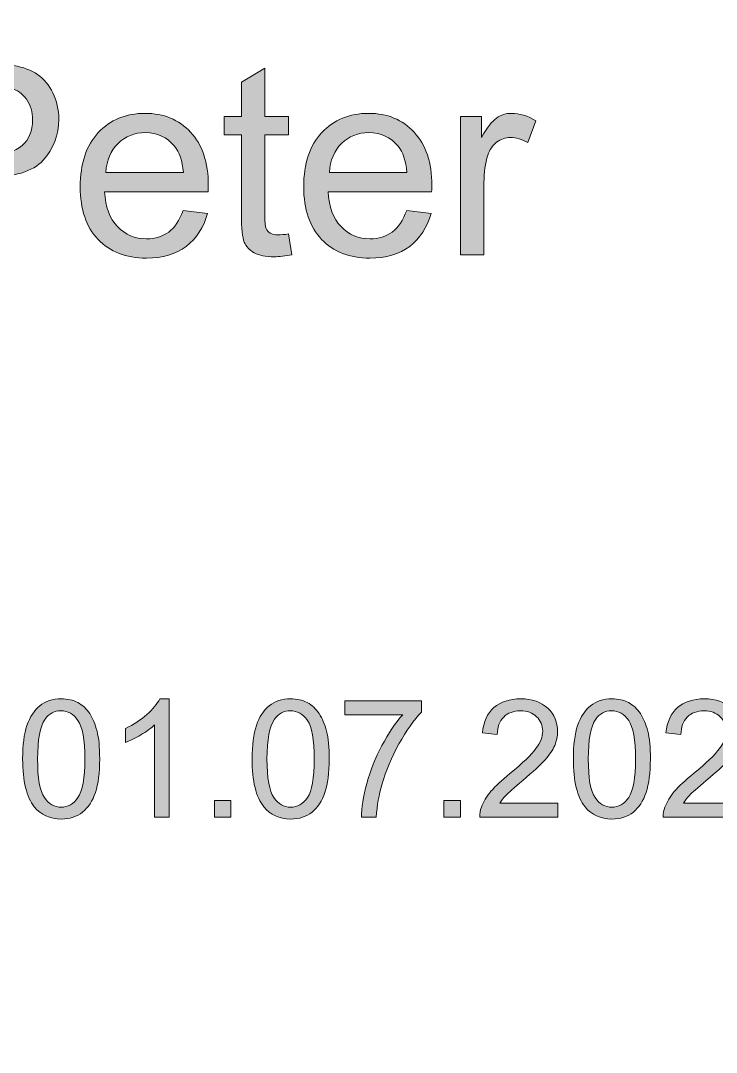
# Model space of a CAD drawing. Header units: millimetres. Extents: x 234 to 444, y 156 to 226.
# Drawn here: x 299.86 to 311.67, y 173.18 to 190.68 of the extents above; entities that cross this region are included whole.
import ezdxf

# ---------------------------------------------------------------- set-up
doc = ezdxf.new("R2010")
doc.units = ezdxf.units.MM
doc.header["$MEASUREMENT"] = 0
doc.layers.get('0').update_dxf_attribs({"lineweight": 0})

# ---------------------------------------------------------------- blocks, each defined once
blk = doc.blocks.new('Block_5')
at = {"transparency": 33554687}
h = blk.add_hatch(color=7, dxfattribs=at)
h.dxf.hatch_style = 2
edge = h.paths.add_edge_path()
edge.add_spline(control_points=[(298.457, 188.403), (298.457, 188.403), (299.298, 188.403), (299.298, 188.403), (299.576, 188.403), (299.774, 188.455), (299.891, 188.558), (300.008, 188.661), (300.066, 188.806), (300.066, 188.993), (300.066, 189.129), (300.032, 189.245), (299.963, 189.342), (299.894, 189.439), (299.804, 189.502), (299.691, 189.533), (299.619, 189.552), (299.485, 189.562), (299.289, 189.562), (299.289, 189.562), (298.457, 189.562), (298.457, 189.562), (298.457, 189.562), (298.457, 188.403), (298.457, 188.403)], knot_values=[0, 0, 0, 0, 1, 1, 1, 2, 2, 2, 3, 3, 3, 4, 4, 4, 5, 5, 5, 6, 6, 6, 7, 7, 7, 8, 8, 8, 8], degree=3, periodic=0)
edge = h.paths.add_edge_path()
edge.add_spline(control_points=[(298.026, 186.702), (298.026, 186.702), (298.026, 189.945), (298.026, 189.945), (298.026, 189.945), (299.254, 189.945), (299.254, 189.945), (299.47, 189.945), (299.635, 189.934), (299.749, 189.914), (299.909, 189.887), (300.043, 189.837), (300.151, 189.762), (300.259, 189.688), (300.346, 189.583), (300.412, 189.449), (300.477, 189.315), (300.511, 189.167), (300.511, 189.007), (300.511, 188.731), (300.422, 188.498), (300.246, 188.307), (300.07, 188.116), (299.752, 188.02), (299.291, 188.02), (299.291, 188.02), (298.457, 188.02), (298.457, 188.02), (298.457, 188.02), (298.457, 186.702), (298.457, 186.702), (298.457, 186.702), (298.026, 186.702), (298.026, 186.702)], knot_values=[0, 0, 0, 0, 1, 1, 1, 2, 2, 2, 3, 3, 3, 4, 4, 4, 5, 5, 5, 6, 6, 6, 7, 7, 7, 8, 8, 8, 9, 9, 9, 10, 10, 10, 11, 11, 11, 11], degree=3, periodic=0)
h = blk.add_hatch(color=7, dxfattribs=at)
h.dxf.hatch_style = 2
edge = h.paths.add_edge_path()
edge.add_spline(control_points=[(304.409, 187.058), (304.409, 187.058), (304.467, 186.706), (304.467, 186.706), (304.355, 186.683), (304.254, 186.671), (304.165, 186.671), (304.02, 186.671), (303.908, 186.694), (303.828, 186.739), (303.748, 186.785), (303.691, 186.845), (303.659, 186.92), (303.626, 186.994), (303.61, 187.151), (303.61, 187.39), (303.61, 187.39), (303.61, 188.741), (303.61, 188.741), (303.61, 188.741), (303.317, 188.741), (303.317, 188.741), (303.317, 188.741), (303.317, 189.051), (303.317, 189.051), (303.317, 189.051), (303.61, 189.051), (303.61, 189.051), (303.61, 189.051), (303.61, 189.633), (303.61, 189.633), (303.61, 189.633), (304.008, 189.872), (304.008, 189.872), (304.008, 189.872), (304.008, 189.051), (304.008, 189.051), (304.008, 189.051), (304.409, 189.051), (304.409, 189.051), (304.409, 189.051), (304.409, 188.741), (304.409, 188.741), (304.409, 188.741), (304.008, 188.741), (304.008, 188.741), (304.008, 188.741), (304.008, 187.368), (304.008, 187.368), (304.008, 187.254), (304.015, 187.181), (304.029, 187.149), (304.043, 187.116), (304.066, 187.09), (304.098, 187.071), (304.129, 187.052), (304.175, 187.043), (304.234, 187.043), (304.278, 187.043), (304.337, 187.048), (304.409, 187.058)], knot_values=[0, 0, 0, 0, 1, 1, 1, 2, 2, 2, 3, 3, 3, 4, 4, 4, 5, 5, 5, 6, 6, 6, 7, 7, 7, 8, 8, 8, 9, 9, 9, 10, 10, 10, 11, 11, 11, 12, 12, 12, 13, 13, 13, 14, 14, 14, 15, 15, 15, 16, 16, 16, 17, 17, 17, 18, 18, 18, 19, 19, 19, 20, 20, 20, 20], degree=3, periodic=0)
h = blk.add_hatch(color=7, dxfattribs=at)
h.dxf.hatch_style = 2
edge = h.paths.add_edge_path()
edge.add_spline(control_points=[(301.31, 188.102), (301.31, 188.102), (302.626, 188.102), (302.626, 188.102), (302.609, 188.3), (302.558, 188.448), (302.476, 188.547), (302.348, 188.7), (302.183, 188.777), (301.98, 188.777), (301.797, 188.777), (301.643, 188.715), (301.517, 188.593), (301.392, 188.471), (301.323, 188.307), (301.31, 188.102)], knot_values=[0, 0, 0, 0, 1, 1, 1, 2, 2, 2, 3, 3, 3, 4, 4, 4, 5, 5, 5, 5], degree=3, periodic=0)
edge = h.paths.add_edge_path()
edge.add_spline(control_points=[(302.622, 187.458), (302.622, 187.458), (303.035, 187.407), (303.035, 187.407), (302.97, 187.167), (302.849, 186.98), (302.673, 186.848), (302.497, 186.715), (302.272, 186.649), (301.998, 186.649), (301.653, 186.649), (301.38, 186.754), (301.177, 186.966), (300.976, 187.178), (300.875, 187.475), (300.875, 187.857), (300.875, 188.252), (300.977, 188.558), (301.181, 188.777), (301.385, 188.995), (301.65, 189.104), (301.976, 189.104), (302.291, 189.104), (302.549, 188.997), (302.748, 188.783), (302.948, 188.57), (303.048, 188.269), (303.048, 187.881), (303.048, 187.857), (303.047, 187.822), (303.046, 187.775), (303.046, 187.775), (301.287, 187.775), (301.287, 187.775), (301.302, 187.517), (301.376, 187.319), (301.507, 187.182), (301.639, 187.045), (301.803, 186.976), (302, 186.976), (302.147, 186.976), (302.272, 187.015), (302.376, 187.091), (302.479, 187.168), (302.561, 187.29), (302.622, 187.458)], knot_values=[0, 0, 0, 0, 1, 1, 1, 2, 2, 2, 3, 3, 3, 4, 4, 4, 5, 5, 5, 6, 6, 6, 7, 7, 7, 8, 8, 8, 9, 9, 9, 10, 10, 10, 11, 11, 11, 12, 12, 12, 13, 13, 13, 14, 14, 14, 15, 15, 15, 15], degree=3, periodic=0)
h = blk.add_hatch(color=7, dxfattribs=at)
h.dxf.hatch_style = 2
edge = h.paths.add_edge_path()
edge.add_spline(control_points=[(305.102, 188.102), (305.102, 188.102), (306.419, 188.102), (306.419, 188.102), (306.401, 188.3), (306.351, 188.448), (306.268, 188.547), (306.14, 188.7), (305.975, 188.777), (305.773, 188.777), (305.589, 188.777), (305.435, 188.715), (305.31, 188.593), (305.184, 188.471), (305.116, 188.307), (305.102, 188.102)], knot_values=[0, 0, 0, 0, 1, 1, 1, 2, 2, 2, 3, 3, 3, 4, 4, 4, 5, 5, 5, 5], degree=3, periodic=0)
edge = h.paths.add_edge_path()
edge.add_spline(control_points=[(306.414, 187.458), (306.414, 187.458), (306.827, 187.407), (306.827, 187.407), (306.762, 187.167), (306.641, 186.98), (306.465, 186.848), (306.289, 186.715), (306.064, 186.649), (305.79, 186.649), (305.446, 186.649), (305.172, 186.754), (304.97, 186.966), (304.768, 187.178), (304.667, 187.475), (304.667, 187.857), (304.667, 188.252), (304.769, 188.558), (304.973, 188.777), (305.178, 188.995), (305.443, 189.104), (305.768, 189.104), (306.084, 189.104), (306.341, 188.997), (306.541, 188.783), (306.741, 188.57), (306.841, 188.269), (306.841, 187.881), (306.841, 187.857), (306.84, 187.822), (306.838, 187.775), (306.838, 187.775), (305.08, 187.775), (305.08, 187.775), (305.095, 187.517), (305.168, 187.319), (305.3, 187.182), (305.431, 187.045), (305.596, 186.976), (305.793, 186.976), (305.939, 186.976), (306.064, 187.015), (306.168, 187.091), (306.271, 187.168), (306.354, 187.29), (306.414, 187.458)], knot_values=[0, 0, 0, 0, 1, 1, 1, 2, 2, 2, 3, 3, 3, 4, 4, 4, 5, 5, 5, 6, 6, 6, 7, 7, 7, 8, 8, 8, 9, 9, 9, 10, 10, 10, 11, 11, 11, 12, 12, 12, 13, 13, 13, 14, 14, 14, 15, 15, 15, 15], degree=3, periodic=0)
h = blk.add_hatch(color=7, dxfattribs=at)
h.dxf.hatch_style = 2
edge = h.paths.add_edge_path()
edge.add_spline(control_points=[(307.325, 186.702), (307.325, 186.702), (307.325, 189.051), (307.325, 189.051), (307.325, 189.051), (307.685, 189.051), (307.685, 189.051), (307.685, 189.051), (307.685, 188.695), (307.685, 188.695), (307.776, 188.862), (307.861, 188.971), (307.939, 189.024), (308.016, 189.078), (308.102, 189.104), (308.195, 189.104), (308.33, 189.104), (308.467, 189.061), (308.606, 188.976), (308.606, 188.976), (308.468, 188.607), (308.468, 188.607), (308.37, 188.664), (308.273, 188.693), (308.175, 188.693), (308.088, 188.693), (308.009, 188.667), (307.94, 188.614), (307.87, 188.562), (307.821, 188.489), (307.791, 188.396), (307.747, 188.255), (307.725, 188.1), (307.725, 187.932), (307.725, 187.932), (307.725, 186.702), (307.725, 186.702), (307.725, 186.702), (307.325, 186.702), (307.325, 186.702)], knot_values=[0, 0, 0, 0, 1, 1, 1, 2, 2, 2, 3, 3, 3, 4, 4, 4, 5, 5, 5, 6, 6, 6, 7, 7, 7, 8, 8, 8, 9, 9, 9, 10, 10, 10, 11, 11, 11, 12, 12, 12, 13, 13, 13, 13], degree=3, periodic=0)
for points, knots in [([(298.026, 186.702), (298.026, 186.702), (298.026, 189.945), (298.026, 189.945), (298.026, 189.945), (299.254, 189.945), (299.254, 189.945), (299.47, 189.945), (299.635, 189.934), (299.749, 189.914), (299.909, 189.887), (300.043, 189.837), (300.151, 189.762), (300.259, 189.688), (300.346, 189.583), (300.412, 189.449), (300.477, 189.315), (300.511, 189.167), (300.511, 189.007), (300.511, 188.731), (300.422, 188.498), (300.246, 188.307), (300.07, 188.116), (299.752, 188.02), (299.291, 188.02), (299.291, 188.02), (298.457, 188.02), (298.457, 188.02), (298.457, 188.02), (298.457, 186.702), (298.457, 186.702), (298.457, 186.702), (298.026, 186.702), (298.026, 186.702)], [0, 0, 0, 0, 1, 1, 1, 2, 2, 2, 3, 3, 3, 4, 4, 4, 5, 5, 5, 6, 6, 6, 7, 7, 7, 8, 8, 8, 9, 9, 9, 10, 10, 10, 11, 11, 11, 11]), ([(304.409, 187.058), (304.409, 187.058), (304.467, 186.706), (304.467, 186.706), (304.355, 186.683), (304.254, 186.671), (304.165, 186.671), (304.02, 186.671), (303.908, 186.694), (303.828, 186.739), (303.748, 186.785), (303.691, 186.845), (303.659, 186.92), (303.626, 186.994), (303.61, 187.151), (303.61, 187.39), (303.61, 187.39), (303.61, 188.741), (303.61, 188.741), (303.61, 188.741), (303.317, 188.741), (303.317, 188.741), (303.317, 188.741), (303.317, 189.051), (303.317, 189.051), (303.317, 189.051), (303.61, 189.051), (303.61, 189.051), (303.61, 189.051), (303.61, 189.633), (303.61, 189.633), (303.61, 189.633), (304.008, 189.872), (304.008, 189.872), (304.008, 189.872), (304.008, 189.051), (304.008, 189.051), (304.008, 189.051), (304.409, 189.051), (304.409, 189.051), (304.409, 189.051), (304.409, 188.741), (304.409, 188.741), (304.409, 188.741), (304.008, 188.741), (304.008, 188.741), (304.008, 188.741), (304.008, 187.368), (304.008, 187.368), (304.008, 187.254), (304.015, 187.181), (304.029, 187.149), (304.043, 187.116), (304.066, 187.09), (304.098, 187.071), (304.129, 187.052), (304.175, 187.043), (304.234, 187.043), (304.278, 187.043), (304.337, 187.048), (304.409, 187.058)], [0, 0, 0, 0, 1, 1, 1, 2, 2, 2, 3, 3, 3, 4, 4, 4, 5, 5, 5, 6, 6, 6, 7, 7, 7, 8, 8, 8, 9, 9, 9, 10, 10, 10, 11, 11, 11, 12, 12, 12, 13, 13, 13, 14, 14, 14, 15, 15, 15, 16, 16, 16, 17, 17, 17, 18, 18, 18, 19, 19, 19, 20, 20, 20, 20]), ([(298.457, 188.403), (298.457, 188.403), (299.298, 188.403), (299.298, 188.403), (299.576, 188.403), (299.774, 188.455), (299.891, 188.558), (300.008, 188.661), (300.066, 188.806), (300.066, 188.993), (300.066, 189.129), (300.032, 189.245), (299.963, 189.342), (299.894, 189.439), (299.804, 189.502), (299.691, 189.533), (299.619, 189.552), (299.485, 189.562), (299.289, 189.562), (299.289, 189.562), (298.457, 189.562), (298.457, 189.562), (298.457, 189.562), (298.457, 188.403), (298.457, 188.403)], [0, 0, 0, 0, 1, 1, 1, 2, 2, 2, 3, 3, 3, 4, 4, 4, 5, 5, 5, 6, 6, 6, 7, 7, 7, 8, 8, 8, 8]), ([(302.622, 187.458), (302.622, 187.458), (303.035, 187.407), (303.035, 187.407), (302.97, 187.167), (302.849, 186.98), (302.673, 186.848), (302.497, 186.715), (302.272, 186.649), (301.998, 186.649), (301.653, 186.649), (301.38, 186.754), (301.177, 186.966), (300.976, 187.178), (300.875, 187.475), (300.875, 187.857), (300.875, 188.252), (300.977, 188.558), (301.181, 188.777), (301.385, 188.995), (301.65, 189.104), (301.976, 189.104), (302.291, 189.104), (302.549, 188.997), (302.748, 188.783), (302.948, 188.57), (303.048, 188.269), (303.048, 187.881), (303.048, 187.857), (303.047, 187.822), (303.046, 187.775), (303.046, 187.775), (301.287, 187.775), (301.287, 187.775), (301.302, 187.517), (301.376, 187.319), (301.507, 187.182), (301.639, 187.045), (301.803, 186.976), (302, 186.976), (302.147, 186.976), (302.272, 187.015), (302.376, 187.091), (302.479, 187.168), (302.561, 187.29), (302.622, 187.458)], [0, 0, 0, 0, 1, 1, 1, 2, 2, 2, 3, 3, 3, 4, 4, 4, 5, 5, 5, 6, 6, 6, 7, 7, 7, 8, 8, 8, 9, 9, 9, 10, 10, 10, 11, 11, 11, 12, 12, 12, 13, 13, 13, 14, 14, 14, 15, 15, 15, 15]), ([(306.414, 187.458), (306.414, 187.458), (306.827, 187.407), (306.827, 187.407), (306.762, 187.167), (306.641, 186.98), (306.465, 186.848), (306.289, 186.715), (306.064, 186.649), (305.79, 186.649), (305.446, 186.649), (305.172, 186.754), (304.97, 186.966), (304.768, 187.178), (304.667, 187.475), (304.667, 187.857), (304.667, 188.252), (304.769, 188.558), (304.973, 188.777), (305.178, 188.995), (305.443, 189.104), (305.768, 189.104), (306.084, 189.104), (306.341, 188.997), (306.541, 188.783), (306.741, 188.57), (306.841, 188.269), (306.841, 187.881), (306.841, 187.857), (306.84, 187.822), (306.838, 187.775), (306.838, 187.775), (305.08, 187.775), (305.08, 187.775), (305.095, 187.517), (305.168, 187.319), (305.3, 187.182), (305.431, 187.045), (305.596, 186.976), (305.793, 186.976), (305.939, 186.976), (306.064, 187.015), (306.168, 187.091), (306.271, 187.168), (306.354, 187.29), (306.414, 187.458)], [0, 0, 0, 0, 1, 1, 1, 2, 2, 2, 3, 3, 3, 4, 4, 4, 5, 5, 5, 6, 6, 6, 7, 7, 7, 8, 8, 8, 9, 9, 9, 10, 10, 10, 11, 11, 11, 12, 12, 12, 13, 13, 13, 14, 14, 14, 15, 15, 15, 15]), ([(307.325, 186.702), (307.325, 186.702), (307.325, 189.051), (307.325, 189.051), (307.325, 189.051), (307.685, 189.051), (307.685, 189.051), (307.685, 189.051), (307.685, 188.695), (307.685, 188.695), (307.776, 188.862), (307.861, 188.971), (307.939, 189.024), (308.016, 189.078), (308.102, 189.104), (308.195, 189.104), (308.33, 189.104), (308.467, 189.061), (308.606, 188.976), (308.606, 188.976), (308.468, 188.607), (308.468, 188.607), (308.37, 188.664), (308.273, 188.693), (308.175, 188.693), (308.088, 188.693), (308.009, 188.667), (307.94, 188.614), (307.87, 188.562), (307.821, 188.489), (307.791, 188.396), (307.747, 188.255), (307.725, 188.1), (307.725, 187.932), (307.725, 187.932), (307.725, 186.702), (307.725, 186.702), (307.725, 186.702), (307.325, 186.702), (307.325, 186.702)], [0, 0, 0, 0, 1, 1, 1, 2, 2, 2, 3, 3, 3, 4, 4, 4, 5, 5, 5, 6, 6, 6, 7, 7, 7, 8, 8, 8, 9, 9, 9, 10, 10, 10, 11, 11, 11, 12, 12, 12, 13, 13, 13, 13]), ([(301.31, 188.102), (301.31, 188.102), (302.626, 188.102), (302.626, 188.102), (302.609, 188.3), (302.558, 188.448), (302.476, 188.547), (302.348, 188.7), (302.183, 188.777), (301.98, 188.777), (301.797, 188.777), (301.643, 188.715), (301.517, 188.593), (301.392, 188.471), (301.323, 188.307), (301.31, 188.102)], [0, 0, 0, 0, 1, 1, 1, 2, 2, 2, 3, 3, 3, 4, 4, 4, 5, 5, 5, 5]), ([(305.102, 188.102), (305.102, 188.102), (306.419, 188.102), (306.419, 188.102), (306.401, 188.3), (306.351, 188.448), (306.268, 188.547), (306.14, 188.7), (305.975, 188.777), (305.773, 188.777), (305.589, 188.777), (305.435, 188.715), (305.31, 188.593), (305.184, 188.471), (305.116, 188.307), (305.102, 188.102)], [0, 0, 0, 0, 1, 1, 1, 2, 2, 2, 3, 3, 3, 4, 4, 4, 5, 5, 5, 5])]:
    blk.add_open_spline(points, degree=3, knots=knots)
blk = doc.blocks.new('Block_4')
blk.add_blockref('Block_5', (0, 0))
blk = doc.blocks.new('Block_9')
at = {"transparency": 33554687}
h = blk.add_hatch(color=7, dxfattribs=at)
h.dxf.hatch_style = 2
edge = h.paths.add_edge_path()
edge.add_spline(control_points=[(300.151, 178.153), (300.151, 177.825), (300.19, 177.607), (300.267, 177.498), (300.344, 177.39), (300.439, 177.335), (300.552, 177.335), (300.665, 177.335), (300.76, 177.39), (300.837, 177.499), (300.914, 177.608), (300.953, 177.826), (300.953, 178.153), (300.953, 178.481), (300.914, 178.7), (300.837, 178.808), (300.76, 178.916), (300.664, 178.97), (300.549, 178.97), (300.436, 178.97), (300.346, 178.922), (300.278, 178.827), (300.194, 178.705), (300.151, 178.48), (300.151, 178.153)], knot_values=[0, 0, 0, 0, 1, 1, 1, 2, 2, 2, 3, 3, 3, 4, 4, 4, 5, 5, 5, 6, 6, 6, 7, 7, 7, 8, 8, 8, 8], degree=3, periodic=0)
edge = h.paths.add_edge_path()
edge.add_spline(control_points=[(299.898, 178.153), (299.898, 178.389), (299.922, 178.579), (299.971, 178.723), (300.02, 178.867), (300.093, 178.978), (300.189, 179.056), (300.285, 179.134), (300.406, 179.173), (300.552, 179.173), (300.659, 179.173), (300.754, 179.152), (300.835, 179.108), (300.916, 179.065), (300.983, 179.003), (301.036, 178.922), (301.089, 178.84), (301.13, 178.742), (301.16, 178.625), (301.191, 178.508), (301.205, 178.351), (301.205, 178.153), (301.205, 177.919), (301.181, 177.729), (301.133, 177.585), (301.085, 177.441), (301.012, 177.33), (300.916, 177.252), (300.82, 177.173), (300.699, 177.134), (300.552, 177.134), (300.359, 177.134), (300.207, 177.203), (300.096, 177.341), (299.964, 177.507), (299.898, 177.778), (299.898, 178.153)], knot_values=[0, 0, 0, 0, 1, 1, 1, 2, 2, 2, 3, 3, 3, 4, 4, 4, 5, 5, 5, 6, 6, 6, 7, 7, 7, 8, 8, 8, 9, 9, 9, 10, 10, 10, 11, 11, 11, 12, 12, 12, 12], degree=3, periodic=0)
h = blk.add_hatch(color=7, dxfattribs=at)
h.dxf.hatch_style = 2
edge = h.paths.add_edge_path()
edge.add_spline(control_points=[(302.383, 177.168), (302.383, 177.168), (302.137, 177.168), (302.137, 177.168), (302.137, 177.168), (302.137, 178.73), (302.137, 178.73), (302.077, 178.674), (302, 178.618), (301.904, 178.561), (301.807, 178.505), (301.721, 178.463), (301.644, 178.435), (301.644, 178.435), (301.644, 178.672), (301.644, 178.672), (301.782, 178.736), (301.902, 178.814), (302.005, 178.906), (302.108, 178.998), (302.181, 179.087), (302.224, 179.173), (302.224, 179.173), (302.383, 179.173), (302.383, 179.173), (302.383, 179.173), (302.383, 177.168), (302.383, 177.168)], knot_values=[0, 0, 0, 0, 1, 1, 1, 2, 2, 2, 3, 3, 3, 4, 4, 4, 5, 5, 5, 6, 6, 6, 7, 7, 7, 8, 8, 8, 9, 9, 9, 9], degree=3, periodic=0)
h = blk.add_hatch(color=7, dxfattribs=at)
h.dxf.hatch_style = 2
edge = h.paths.add_edge_path()
edge.add_spline(control_points=[(304.044, 178.153), (304.044, 177.825), (304.083, 177.607), (304.16, 177.498), (304.237, 177.39), (304.332, 177.335), (304.445, 177.335), (304.558, 177.335), (304.653, 177.39), (304.73, 177.499), (304.807, 177.608), (304.845, 177.826), (304.845, 178.153), (304.845, 178.481), (304.807, 178.7), (304.73, 178.808), (304.653, 178.916), (304.557, 178.97), (304.442, 178.97), (304.329, 178.97), (304.239, 178.922), (304.172, 178.827), (304.087, 178.705), (304.044, 178.48), (304.044, 178.153)], knot_values=[0, 0, 0, 0, 1, 1, 1, 2, 2, 2, 3, 3, 3, 4, 4, 4, 5, 5, 5, 6, 6, 6, 7, 7, 7, 8, 8, 8, 8], degree=3, periodic=0)
edge = h.paths.add_edge_path()
edge.add_spline(control_points=[(303.791, 178.153), (303.791, 178.389), (303.816, 178.579), (303.864, 178.723), (303.913, 178.867), (303.986, 178.978), (304.082, 179.056), (304.178, 179.134), (304.299, 179.173), (304.445, 179.173), (304.553, 179.173), (304.647, 179.152), (304.728, 179.108), (304.809, 179.065), (304.876, 179.003), (304.929, 178.922), (304.982, 178.84), (305.023, 178.742), (305.054, 178.625), (305.084, 178.508), (305.099, 178.351), (305.099, 178.153), (305.099, 177.919), (305.075, 177.729), (305.026, 177.585), (304.978, 177.441), (304.905, 177.33), (304.809, 177.252), (304.713, 177.173), (304.592, 177.134), (304.445, 177.134), (304.252, 177.134), (304.1, 177.203), (303.99, 177.341), (303.857, 177.507), (303.791, 177.778), (303.791, 178.153)], knot_values=[0, 0, 0, 0, 1, 1, 1, 2, 2, 2, 3, 3, 3, 4, 4, 4, 5, 5, 5, 6, 6, 6, 7, 7, 7, 8, 8, 8, 9, 9, 9, 10, 10, 10, 11, 11, 11, 12, 12, 12, 12], degree=3, periodic=0)
h = blk.add_hatch(color=7, dxfattribs=at)
h.dxf.hatch_style = 2
edge = h.paths.add_edge_path()
edge.add_spline(control_points=[(305.365, 178.903), (305.365, 178.903), (305.365, 179.139), (305.365, 179.139), (305.365, 179.139), (306.663, 179.139), (306.663, 179.139), (306.663, 179.139), (306.663, 178.948), (306.663, 178.948), (306.535, 178.813), (306.409, 178.633), (306.283, 178.409), (306.158, 178.184), (306.061, 177.954), (305.993, 177.717), (305.944, 177.55), (305.912, 177.367), (305.899, 177.168), (305.899, 177.168), (305.645, 177.168), (305.645, 177.168), (305.648, 177.325), (305.679, 177.515), (305.738, 177.737), (305.798, 177.96), (305.883, 178.174), (305.994, 178.381), (306.104, 178.588), (306.222, 178.762), (306.347, 178.903), (306.347, 178.903), (305.365, 178.903), (305.365, 178.903)], knot_values=[0, 0, 0, 0, 1, 1, 1, 2, 2, 2, 3, 3, 3, 4, 4, 4, 5, 5, 5, 6, 6, 6, 7, 7, 7, 8, 8, 8, 9, 9, 9, 10, 10, 10, 11, 11, 11, 11], degree=3, periodic=0)
h = blk.add_hatch(color=7, dxfattribs=at)
h.dxf.hatch_style = 2
edge = h.paths.add_edge_path()
edge.add_spline(control_points=[(308.978, 177.403), (308.978, 177.403), (308.978, 177.168), (308.978, 177.168), (308.978, 177.168), (307.653, 177.168), (307.653, 177.168), (307.651, 177.227), (307.66, 177.284), (307.681, 177.338), (307.715, 177.428), (307.769, 177.516), (307.844, 177.604), (307.918, 177.691), (308.025, 177.792), (308.166, 177.906), (308.384, 178.084), (308.531, 178.225), (308.607, 178.329), (308.684, 178.433), (308.722, 178.531), (308.722, 178.624), (308.722, 178.721), (308.687, 178.803), (308.618, 178.87), (308.548, 178.937), (308.457, 178.97), (308.345, 178.97), (308.226, 178.97), (308.131, 178.934), (308.06, 178.864), (307.989, 178.793), (307.953, 178.695), (307.952, 178.57), (307.952, 178.57), (307.699, 178.595), (307.699, 178.595), (307.717, 178.783), (307.782, 178.927), (307.895, 179.025), (308.008, 179.124), (308.16, 179.173), (308.35, 179.173), (308.542, 179.173), (308.695, 179.12), (308.807, 179.014), (308.919, 178.907), (308.975, 178.776), (308.975, 178.619), (308.975, 178.539), (308.959, 178.46), (308.926, 178.383), (308.893, 178.306), (308.839, 178.224), (308.763, 178.139), (308.686, 178.054), (308.56, 177.936), (308.383, 177.788), (308.235, 177.664), (308.14, 177.58), (308.099, 177.536), (308.057, 177.492), (308.022, 177.448), (307.995, 177.403), (307.995, 177.403), (308.978, 177.403), (308.978, 177.403)], knot_values=[0, 0, 0, 0, 1, 1, 1, 2, 2, 2, 3, 3, 3, 4, 4, 4, 5, 5, 5, 6, 6, 6, 7, 7, 7, 8, 8, 8, 9, 9, 9, 10, 10, 10, 11, 11, 11, 12, 12, 12, 13, 13, 13, 14, 14, 14, 15, 15, 15, 16, 16, 16, 17, 17, 17, 18, 18, 18, 19, 19, 19, 20, 20, 20, 21, 21, 21, 22, 22, 22, 22], degree=3, periodic=0)
h = blk.add_hatch(color=7, dxfattribs=at)
h.dxf.hatch_style = 2
edge = h.paths.add_edge_path()
edge.add_spline(control_points=[(309.495, 178.153), (309.495, 177.825), (309.533, 177.607), (309.61, 177.498), (309.687, 177.39), (309.782, 177.335), (309.895, 177.335), (310.009, 177.335), (310.103, 177.39), (310.181, 177.499), (310.258, 177.608), (310.296, 177.826), (310.296, 178.153), (310.296, 178.481), (310.258, 178.7), (310.181, 178.808), (310.103, 178.916), (310.008, 178.97), (309.893, 178.97), (309.78, 178.97), (309.689, 178.922), (309.622, 178.827), (309.537, 178.705), (309.495, 178.48), (309.495, 178.153)], knot_values=[0, 0, 0, 0, 1, 1, 1, 2, 2, 2, 3, 3, 3, 4, 4, 4, 5, 5, 5, 6, 6, 6, 7, 7, 7, 8, 8, 8, 8], degree=3, periodic=0)
edge = h.paths.add_edge_path()
edge.add_spline(control_points=[(309.242, 178.153), (309.242, 178.389), (309.266, 178.579), (309.315, 178.723), (309.364, 178.867), (309.436, 178.978), (309.533, 179.056), (309.629, 179.134), (309.75, 179.173), (309.895, 179.173), (310.003, 179.173), (310.098, 179.152), (310.178, 179.108), (310.26, 179.065), (310.327, 179.003), (310.38, 178.922), (310.432, 178.84), (310.474, 178.742), (310.504, 178.625), (310.534, 178.508), (310.549, 178.351), (310.549, 178.153), (310.549, 177.919), (310.525, 177.729), (310.476, 177.585), (310.428, 177.441), (310.356, 177.33), (310.26, 177.252), (310.164, 177.173), (310.042, 177.134), (309.895, 177.134), (309.702, 177.134), (309.55, 177.203), (309.44, 177.341), (309.308, 177.507), (309.242, 177.778), (309.242, 178.153)], knot_values=[0, 0, 0, 0, 1, 1, 1, 2, 2, 2, 3, 3, 3, 4, 4, 4, 5, 5, 5, 6, 6, 6, 7, 7, 7, 8, 8, 8, 9, 9, 9, 10, 10, 10, 11, 11, 11, 12, 12, 12, 12], degree=3, periodic=0)
h = blk.add_hatch(color=7, dxfattribs=at)
h.dxf.hatch_style = 2
edge = h.paths.add_edge_path()
edge.add_spline(control_points=[(312.093, 177.403), (312.093, 177.403), (312.093, 177.168), (312.093, 177.168), (312.093, 177.168), (310.768, 177.168), (310.768, 177.168), (310.766, 177.227), (310.776, 177.284), (310.797, 177.338), (310.83, 177.428), (310.884, 177.516), (310.959, 177.604), (311.033, 177.691), (311.14, 177.792), (311.281, 177.906), (311.499, 178.084), (311.646, 178.225), (311.722, 178.329), (311.799, 178.433), (311.837, 178.531), (311.837, 178.624), (311.837, 178.721), (311.803, 178.803), (311.733, 178.87), (311.663, 178.937), (311.572, 178.97), (311.46, 178.97), (311.341, 178.97), (311.246, 178.934), (311.175, 178.864), (311.104, 178.793), (311.068, 178.695), (311.067, 178.57), (311.067, 178.57), (310.814, 178.595), (310.814, 178.595), (310.832, 178.783), (310.897, 178.927), (311.01, 179.025), (311.123, 179.124), (311.275, 179.173), (311.465, 179.173), (311.657, 179.173), (311.81, 179.12), (311.922, 179.014), (312.034, 178.907), (312.09, 178.776), (312.09, 178.619), (312.09, 178.539), (312.074, 178.46), (312.041, 178.383), (312.008, 178.306), (311.954, 178.224), (311.878, 178.139), (311.801, 178.054), (311.675, 177.936), (311.498, 177.788), (311.351, 177.664), (311.255, 177.58), (311.214, 177.536), (311.172, 177.492), (311.137, 177.448), (311.11, 177.403), (311.11, 177.403), (312.093, 177.403), (312.093, 177.403)], knot_values=[0, 0, 0, 0, 1, 1, 1, 2, 2, 2, 3, 3, 3, 4, 4, 4, 5, 5, 5, 6, 6, 6, 7, 7, 7, 8, 8, 8, 9, 9, 9, 10, 10, 10, 11, 11, 11, 12, 12, 12, 13, 13, 13, 14, 14, 14, 15, 15, 15, 16, 16, 16, 17, 17, 17, 18, 18, 18, 19, 19, 19, 20, 20, 20, 21, 21, 21, 22, 22, 22, 22], degree=3, periodic=0)
h = blk.add_hatch(color=7, dxfattribs=at)
h.dxf.hatch_style = 2
edge = h.paths.add_edge_path()
edge.add_spline(control_points=[(303.152, 177.168), (303.152, 177.168), (303.152, 177.447), (303.152, 177.447), (303.152, 177.447), (303.432, 177.447), (303.432, 177.447), (303.432, 177.447), (303.432, 177.168), (303.432, 177.168), (303.432, 177.168), (303.152, 177.168), (303.152, 177.168)], knot_values=[0, 0, 0, 0, 1, 1, 1, 2, 2, 2, 3, 3, 3, 4, 4, 4, 4], degree=3, periodic=0)
h = blk.add_hatch(color=7, dxfattribs=at)
h.dxf.hatch_style = 2
edge = h.paths.add_edge_path()
edge.add_spline(control_points=[(307.044, 177.168), (307.044, 177.168), (307.044, 177.447), (307.044, 177.447), (307.044, 177.447), (307.325, 177.447), (307.325, 177.447), (307.325, 177.447), (307.325, 177.168), (307.325, 177.168), (307.325, 177.168), (307.044, 177.168), (307.044, 177.168)], knot_values=[0, 0, 0, 0, 1, 1, 1, 2, 2, 2, 3, 3, 3, 4, 4, 4, 4], degree=3, periodic=0)
for points, knots in [([(299.898, 178.153), (299.898, 178.389), (299.922, 178.579), (299.971, 178.723), (300.02, 178.867), (300.093, 178.978), (300.189, 179.056), (300.285, 179.134), (300.406, 179.173), (300.552, 179.173), (300.659, 179.173), (300.754, 179.152), (300.835, 179.108), (300.916, 179.065), (300.983, 179.003), (301.036, 178.922), (301.089, 178.84), (301.13, 178.742), (301.16, 178.625), (301.191, 178.508), (301.205, 178.351), (301.205, 178.153), (301.205, 177.919), (301.181, 177.729), (301.133, 177.585), (301.085, 177.441), (301.012, 177.33), (300.916, 177.252), (300.82, 177.173), (300.699, 177.134), (300.552, 177.134), (300.359, 177.134), (300.207, 177.203), (300.096, 177.341), (299.964, 177.507), (299.898, 177.778), (299.898, 178.153)], [0, 0, 0, 0, 1, 1, 1, 2, 2, 2, 3, 3, 3, 4, 4, 4, 5, 5, 5, 6, 6, 6, 7, 7, 7, 8, 8, 8, 9, 9, 9, 10, 10, 10, 11, 11, 11, 12, 12, 12, 12]), ([(302.383, 177.168), (302.383, 177.168), (302.137, 177.168), (302.137, 177.168), (302.137, 177.168), (302.137, 178.73), (302.137, 178.73), (302.077, 178.674), (302, 178.618), (301.904, 178.561), (301.807, 178.505), (301.721, 178.463), (301.644, 178.435), (301.644, 178.435), (301.644, 178.672), (301.644, 178.672), (301.782, 178.736), (301.902, 178.814), (302.005, 178.906), (302.108, 178.998), (302.181, 179.087), (302.224, 179.173), (302.224, 179.173), (302.383, 179.173), (302.383, 179.173), (302.383, 179.173), (302.383, 177.168), (302.383, 177.168)], [0, 0, 0, 0, 1, 1, 1, 2, 2, 2, 3, 3, 3, 4, 4, 4, 5, 5, 5, 6, 6, 6, 7, 7, 7, 8, 8, 8, 9, 9, 9, 9]), ([(303.791, 178.153), (303.791, 178.389), (303.816, 178.579), (303.864, 178.723), (303.913, 178.867), (303.986, 178.978), (304.082, 179.056), (304.178, 179.134), (304.299, 179.173), (304.445, 179.173), (304.553, 179.173), (304.647, 179.152), (304.728, 179.108), (304.809, 179.065), (304.876, 179.003), (304.929, 178.922), (304.982, 178.84), (305.023, 178.742), (305.054, 178.625), (305.084, 178.508), (305.099, 178.351), (305.099, 178.153), (305.099, 177.919), (305.075, 177.729), (305.026, 177.585), (304.978, 177.441), (304.905, 177.33), (304.809, 177.252), (304.713, 177.173), (304.592, 177.134), (304.445, 177.134), (304.252, 177.134), (304.1, 177.203), (303.99, 177.341), (303.857, 177.507), (303.791, 177.778), (303.791, 178.153)], [0, 0, 0, 0, 1, 1, 1, 2, 2, 2, 3, 3, 3, 4, 4, 4, 5, 5, 5, 6, 6, 6, 7, 7, 7, 8, 8, 8, 9, 9, 9, 10, 10, 10, 11, 11, 11, 12, 12, 12, 12]), ([(305.365, 178.903), (305.365, 178.903), (305.365, 179.139), (305.365, 179.139), (305.365, 179.139), (306.663, 179.139), (306.663, 179.139), (306.663, 179.139), (306.663, 178.948), (306.663, 178.948), (306.535, 178.813), (306.409, 178.633), (306.283, 178.409), (306.158, 178.184), (306.061, 177.954), (305.993, 177.717), (305.944, 177.55), (305.912, 177.367), (305.899, 177.168), (305.899, 177.168), (305.645, 177.168), (305.645, 177.168), (305.648, 177.325), (305.679, 177.515), (305.738, 177.737), (305.798, 177.96), (305.883, 178.174), (305.994, 178.381), (306.104, 178.588), (306.222, 178.762), (306.347, 178.903), (306.347, 178.903), (305.365, 178.903), (305.365, 178.903)], [0, 0, 0, 0, 1, 1, 1, 2, 2, 2, 3, 3, 3, 4, 4, 4, 5, 5, 5, 6, 6, 6, 7, 7, 7, 8, 8, 8, 9, 9, 9, 10, 10, 10, 11, 11, 11, 11]), ([(308.978, 177.403), (308.978, 177.403), (308.978, 177.168), (308.978, 177.168), (308.978, 177.168), (307.653, 177.168), (307.653, 177.168), (307.651, 177.227), (307.66, 177.284), (307.681, 177.338), (307.715, 177.428), (307.769, 177.516), (307.844, 177.604), (307.918, 177.691), (308.025, 177.792), (308.166, 177.906), (308.384, 178.084), (308.531, 178.225), (308.607, 178.329), (308.684, 178.433), (308.722, 178.531), (308.722, 178.624), (308.722, 178.721), (308.687, 178.803), (308.618, 178.87), (308.548, 178.937), (308.457, 178.97), (308.345, 178.97), (308.226, 178.97), (308.131, 178.934), (308.06, 178.864), (307.989, 178.793), (307.953, 178.695), (307.952, 178.57), (307.952, 178.57), (307.699, 178.595), (307.699, 178.595), (307.717, 178.783), (307.782, 178.927), (307.895, 179.025), (308.008, 179.124), (308.16, 179.173), (308.35, 179.173), (308.542, 179.173), (308.695, 179.12), (308.807, 179.014), (308.919, 178.907), (308.975, 178.776), (308.975, 178.619), (308.975, 178.539), (308.959, 178.46), (308.926, 178.383), (308.893, 178.306), (308.839, 178.224), (308.763, 178.139), (308.686, 178.054), (308.56, 177.936), (308.383, 177.788), (308.235, 177.664), (308.14, 177.58), (308.099, 177.536), (308.057, 177.492), (308.022, 177.448), (307.995, 177.403), (307.995, 177.403), (308.978, 177.403), (308.978, 177.403)], [0, 0, 0, 0, 1, 1, 1, 2, 2, 2, 3, 3, 3, 4, 4, 4, 5, 5, 5, 6, 6, 6, 7, 7, 7, 8, 8, 8, 9, 9, 9, 10, 10, 10, 11, 11, 11, 12, 12, 12, 13, 13, 13, 14, 14, 14, 15, 15, 15, 16, 16, 16, 17, 17, 17, 18, 18, 18, 19, 19, 19, 20, 20, 20, 21, 21, 21, 22, 22, 22, 22]), ([(309.242, 178.153), (309.242, 178.389), (309.266, 178.579), (309.315, 178.723), (309.364, 178.867), (309.436, 178.978), (309.533, 179.056), (309.629, 179.134), (309.75, 179.173), (309.895, 179.173), (310.003, 179.173), (310.098, 179.152), (310.178, 179.108), (310.26, 179.065), (310.327, 179.003), (310.38, 178.922), (310.432, 178.84), (310.474, 178.742), (310.504, 178.625), (310.534, 178.508), (310.549, 178.351), (310.549, 178.153), (310.549, 177.919), (310.525, 177.729), (310.476, 177.585), (310.428, 177.441), (310.356, 177.33), (310.26, 177.252), (310.164, 177.173), (310.042, 177.134), (309.895, 177.134), (309.702, 177.134), (309.55, 177.203), (309.44, 177.341), (309.308, 177.507), (309.242, 177.778), (309.242, 178.153)], [0, 0, 0, 0, 1, 1, 1, 2, 2, 2, 3, 3, 3, 4, 4, 4, 5, 5, 5, 6, 6, 6, 7, 7, 7, 8, 8, 8, 9, 9, 9, 10, 10, 10, 11, 11, 11, 12, 12, 12, 12]), ([(312.093, 177.403), (312.093, 177.403), (312.093, 177.168), (312.093, 177.168), (312.093, 177.168), (310.768, 177.168), (310.768, 177.168), (310.766, 177.227), (310.776, 177.284), (310.797, 177.338), (310.83, 177.428), (310.884, 177.516), (310.959, 177.604), (311.033, 177.691), (311.14, 177.792), (311.281, 177.906), (311.499, 178.084), (311.646, 178.225), (311.722, 178.329), (311.799, 178.433), (311.837, 178.531), (311.837, 178.624), (311.837, 178.721), (311.803, 178.803), (311.733, 178.87), (311.663, 178.937), (311.572, 178.97), (311.46, 178.97), (311.341, 178.97), (311.246, 178.934), (311.175, 178.864), (311.104, 178.793), (311.068, 178.695), (311.067, 178.57), (311.067, 178.57), (310.814, 178.595), (310.814, 178.595), (310.832, 178.783), (310.897, 178.927), (311.01, 179.025), (311.123, 179.124), (311.275, 179.173), (311.465, 179.173), (311.657, 179.173), (311.81, 179.12), (311.922, 179.014), (312.034, 178.907), (312.09, 178.776), (312.09, 178.619), (312.09, 178.539), (312.074, 178.46), (312.041, 178.383), (312.008, 178.306), (311.954, 178.224), (311.878, 178.139), (311.801, 178.054), (311.675, 177.936), (311.498, 177.788), (311.351, 177.664), (311.255, 177.58), (311.214, 177.536), (311.172, 177.492), (311.137, 177.448), (311.11, 177.403), (311.11, 177.403), (312.093, 177.403), (312.093, 177.403)], [0, 0, 0, 0, 1, 1, 1, 2, 2, 2, 3, 3, 3, 4, 4, 4, 5, 5, 5, 6, 6, 6, 7, 7, 7, 8, 8, 8, 9, 9, 9, 10, 10, 10, 11, 11, 11, 12, 12, 12, 13, 13, 13, 14, 14, 14, 15, 15, 15, 16, 16, 16, 17, 17, 17, 18, 18, 18, 19, 19, 19, 20, 20, 20, 21, 21, 21, 22, 22, 22, 22]), ([(300.151, 178.153), (300.151, 177.825), (300.19, 177.607), (300.267, 177.498), (300.344, 177.39), (300.439, 177.335), (300.552, 177.335), (300.665, 177.335), (300.76, 177.39), (300.837, 177.499), (300.914, 177.608), (300.953, 177.826), (300.953, 178.153), (300.953, 178.481), (300.914, 178.7), (300.837, 178.808), (300.76, 178.916), (300.664, 178.97), (300.549, 178.97), (300.436, 178.97), (300.346, 178.922), (300.278, 178.827), (300.194, 178.705), (300.151, 178.48), (300.151, 178.153)], [0, 0, 0, 0, 1, 1, 1, 2, 2, 2, 3, 3, 3, 4, 4, 4, 5, 5, 5, 6, 6, 6, 7, 7, 7, 8, 8, 8, 8]), ([(304.044, 178.153), (304.044, 177.825), (304.083, 177.607), (304.16, 177.498), (304.237, 177.39), (304.332, 177.335), (304.445, 177.335), (304.558, 177.335), (304.653, 177.39), (304.73, 177.499), (304.807, 177.608), (304.845, 177.826), (304.845, 178.153), (304.845, 178.481), (304.807, 178.7), (304.73, 178.808), (304.653, 178.916), (304.557, 178.97), (304.442, 178.97), (304.329, 178.97), (304.239, 178.922), (304.172, 178.827), (304.087, 178.705), (304.044, 178.48), (304.044, 178.153)], [0, 0, 0, 0, 1, 1, 1, 2, 2, 2, 3, 3, 3, 4, 4, 4, 5, 5, 5, 6, 6, 6, 7, 7, 7, 8, 8, 8, 8]), ([(309.495, 178.153), (309.495, 177.825), (309.533, 177.607), (309.61, 177.498), (309.687, 177.39), (309.782, 177.335), (309.895, 177.335), (310.009, 177.335), (310.103, 177.39), (310.181, 177.499), (310.258, 177.608), (310.296, 177.826), (310.296, 178.153), (310.296, 178.481), (310.258, 178.7), (310.181, 178.808), (310.103, 178.916), (310.008, 178.97), (309.893, 178.97), (309.78, 178.97), (309.689, 178.922), (309.622, 178.827), (309.537, 178.705), (309.495, 178.48), (309.495, 178.153)], [0, 0, 0, 0, 1, 1, 1, 2, 2, 2, 3, 3, 3, 4, 4, 4, 5, 5, 5, 6, 6, 6, 7, 7, 7, 8, 8, 8, 8]), ([(303.152, 177.168), (303.152, 177.168), (303.152, 177.447), (303.152, 177.447), (303.152, 177.447), (303.432, 177.447), (303.432, 177.447), (303.432, 177.447), (303.432, 177.168), (303.432, 177.168), (303.432, 177.168), (303.152, 177.168), (303.152, 177.168)], [0, 0, 0, 0, 1, 1, 1, 2, 2, 2, 3, 3, 3, 4, 4, 4, 4]), ([(307.044, 177.168), (307.044, 177.168), (307.044, 177.447), (307.044, 177.447), (307.044, 177.447), (307.325, 177.447), (307.325, 177.447), (307.325, 177.447), (307.325, 177.168), (307.325, 177.168), (307.325, 177.168), (307.044, 177.168), (307.044, 177.168)], [0, 0, 0, 0, 1, 1, 1, 2, 2, 2, 3, 3, 3, 4, 4, 4, 4])]:
    blk.add_open_spline(points, degree=3, knots=knots)
blk = doc.blocks.new('Block_8')
blk.add_blockref('Block_9', (0, 0))
blk = doc.blocks.new('Block_0')
at = {"color": 7, "lineweight": 40}
blk.add_open_spline([(257.086, 217.666), (257.086, 217.666), (336.233, 217.666), (336.233, 217.666), (337.802, 217.666), (339.074, 216.399), (339.074, 214.836), (339.074, 214.836), (339.074, 166.718), (339.074, 166.718), (339.074, 165.154), (337.802, 163.887), (336.233, 163.887), (336.233, 163.887), (257.086, 163.887), (257.086, 163.887), (255.517, 163.887), (254.244, 165.154), (254.244, 166.718), (254.244, 166.718), (254.244, 214.836), (254.244, 214.836), (254.244, 216.399), (255.517, 217.666), (257.086, 217.666)], degree=3, knots=[0, 0, 0, 0, 1, 1, 1, 2, 2, 2, 3, 3, 3, 4, 4, 4, 5, 5, 5, 6, 6, 6, 7, 7, 7, 8, 8, 8, 8], dxfattribs=at)
for name in ['Block_4', 'Block_8']:
    blk.add_blockref(name, (0, 0))

msp = doc.modelspace()

# ---------------------------------------------------------------- block references
msp.add_blockref('Block_0', (0, 0))

doc.saveas('drawing.dxf')
